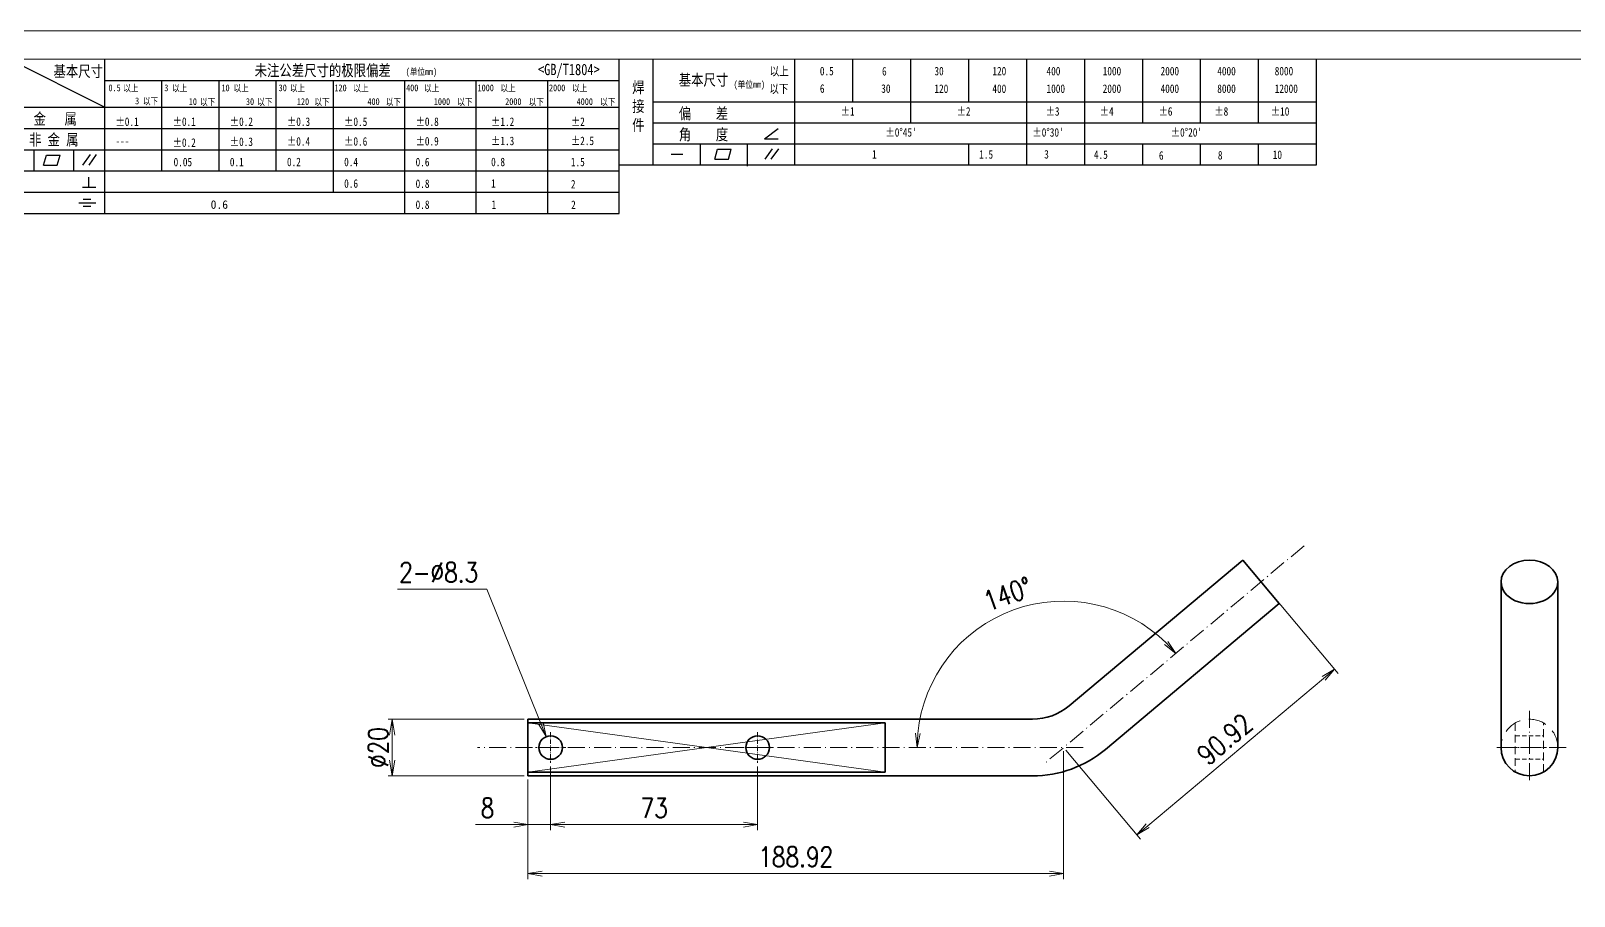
# Model space of a CAD drawing. Header units: millimetres. Extents: x 1333 to 78972, y -42879 to -5704.
# Drawn here: x 74416 to 74960, y -21510 to -21205 of the extents above; entities that cross this region are included whole.
import ezdxf

# ---------------------------------------------------------------- set-up
doc = ezdxf.new("R2010")
doc.units = ezdxf.units.MM
doc.header["$LTSCALE"] = 0.5
for name, pattern in [('AM_ISO02W050x2', [3.75, 3, -0.75]), ('AM_ISO08W050x2', [9, 6, -0.75, 1.5, -0.75]), ('DASHDOT', [18.5, 12, -3, 0.5, -3]), ('DASHED', [19.05, 12.7, -6.35])]:
    doc.linetypes.add(name, pattern=pattern)
for name, color, linetype, lineweight in [('中心线', 2, 'AM_ISO08W050x2', 18), ('图框', 7, 'Continuous', 18), ('标注线', 3, 'Continuous', 18), ('粗实线', 7, 'Continuous', 35), ('虚线', 1, 'AM_ISO02W050x2', 18)]:
    doc.layers.add(name, color=color, linetype=linetype, lineweight=lineweight)
doc.layers.add('图框文字', color=7, linetype='Continuous')
doc.layers.add('打印', color=7, linetype='Continuous', lineweight=15, plot=False)
doc.layers.add('打印-禁用', color=7, linetype='Continuous', lineweight=15, plot=False)
doc.styles.add('DIM', font='romans.shx', dxfattribs={"width": 0.8, "bigfont": 'bigfont.shx'})
doc.styles.add('国标', font='simfang.ttf', dxfattribs={"width": 0.8})
doc.dimstyles.new('XR 1-2', dxfattribs={"dimscale": 2, "dimtxt": 3.5, "dimasz": 2.5, "dimexe": 1, "dimexo": 0.625, "dimgap": 1.2, "dimtad": 1, "dimtoh": 1, "dimdsep": 46, "dimtxsty": 'DIM', "dimblk": 'OPEN', "dimcen": 0, "dimclrd": 8, "dimclre": 8, "dimclrt": 2, "dimazin": 2, "dimtfac": 0.5, "dimtmove": 0, "dimatfit": 3, "dimldrblk": 'OPEN', "dimfxl": 1, "dimtolj": 2, "dimlwd": 18, "dimlwe": 18, "dimarcsym": 0})
doc.dimstyles.new('XR 1-2$0', dxfattribs={"dimscale": 2, "dimtxt": 3.5, "dimasz": 2.5, "dimexe": 1, "dimexo": 0.625, "dimgap": 1.2, "dimtad": 1, "dimdsep": 46, "dimtxsty": 'DIM', "dimblk": 'OPEN', "dimcen": 0, "dimclrd": 8, "dimclre": 8, "dimclrt": 2, "dimazin": 2, "dimtfac": 0.5, "dimtmove": 0, "dimatfit": 3, "dimldrblk": 'OPEN', "dimfxl": 1, "dimtolj": 2, "dimlwd": 13, "dimlwe": 13, "dimarcsym": 0})
doc.dimstyles.new('XR 1-2$3', dxfattribs={"dimscale": 2, "dimtxt": 3.5, "dimasz": 2.5, "dimexe": 1, "dimexo": 0.625, "dimgap": 1.2, "dimtad": 1, "dimtoh": 1, "dimdsep": 46, "dimtxsty": 'DIM', "dimblk": 'OPEN', "dimcen": 0, "dimclrd": 8, "dimclre": 8, "dimclrt": 2, "dimazin": 2, "dimtfac": 0.5, "dimtofl": 0, "dimtmove": 0, "dimatfit": 3, "dimldrblk": 'OPEN', "dimfxl": 1, "dimtolj": 2, "dimlwd": 18, "dimlwe": 18, "dimarcsym": 0})

# ---------------------------------------------------------------- blocks, each defined once
blk = doc.blocks.new('GZDEH零件A3图框V01版')
at = {"layer": '图框', "linetype": 'Continuous'}
blk.add_line((3272.49, -1554.46), (2882.49, -1554.46), dxfattribs=at)
at = {"layer": '图框文字', "color": 9}
for p, q in [((2882.49, -1554.46), (2899.37, -1562.92)), ((2899.37, -1581.67), (2899.37, -1554.46)), ((2990.09, -1581.67), (2990.09, -1554.46)), ((2996.09, -1573.08), (2996.09, -1554.46)), ((3021.09, -1561.98), (3021.09, -1554.46)), ((3031.31, -1561.98), (3031.31, -1554.46)), ((3041.53, -1561.98), (3041.53, -1554.46)), ((3051.75, -1561.98), (3051.75, -1554.46)), ((3061.98, -1561.98), (3061.98, -1554.46)), ((3072.2, -1561.98), (3072.2, -1554.46)), ((3082.42, -1561.98), (3082.42, -1554.46)), ((3092.64, -1561.98), (3092.64, -1554.46)), ((3102.86, -1561.98), (3102.86, -1554.46)), ((3113.09, -1573.08), (3113.09, -1554.46)), ((2899.37, -1558.24), (2990.09, -1558.24)), ((2909.45, -1574.17), (2909.45, -1558.24)), ((2919.53, -1574.17), (2919.53, -1558.24)), ((2929.61, -1574.17), (2929.61, -1558.24)), ((2939.69, -1577.92), (2939.69, -1558.24)), ((2952.29, -1581.67), (2952.29, -1558.24)), ((2964.89, -1581.67), (2964.89, -1558.24)), ((2977.49, -1581.67), (2977.49, -1558.24)), ((2996.09, -1561.98), (3113.09, -1561.98)), ((3021.09, -1573.08), (3021.09, -1561.98)), ((3041.53, -1565.68), (3041.53, -1561.98)), ((3061.98, -1573.08), (3061.98, -1561.98)), ((3072.2, -1573.08), (3072.2, -1561.98)), ((3082.42, -1565.68), (3082.42, -1561.98)), ((3092.64, -1565.68), (3092.64, -1561.98)), ((3102.86, -1565.68), (3102.86, -1561.98)), ((2882.49, -1562.92), (2990.09, -1562.92)), ((2882.49, -1566.67), (2990.09, -1566.67)), ((2996.09, -1565.68), (3113.09, -1565.68)), ((3015.75, -1568.51), (3018.15, -1566.66)), ((2996.09, -1569.38), (3113.09, -1569.38)), ((3004.42, -1573.08), (3004.42, -1569.38)), ((3006.97, -1572.12), (3007.45, -1570.33)), ((3007.45, -1570.33), (3009.86, -1570.33)), ((3009.39, -1572.12), (3009.86, -1570.33)), ((3012.75, -1573.08), (3012.75, -1569.38)), ((3015.75, -1568.51), (3018.15, -1568.51)), ((3015.81, -1572.12), (3017.15, -1570.26)), ((3016.89, -1572.12), (3018.23, -1570.26)), ((3051.75, -1573.08), (3051.75, -1569.38)), ((3082.42, -1573.08), (3082.42, -1569.48)), ((3092.64, -1573.08), (3092.64, -1569.38)), ((3102.86, -1573.08), (3102.86, -1569.38)), ((2882.49, -1570.42), (2990.09, -1570.42)), ((2886.92, -1574.12), (2886.92, -1570.42)), ((2888.59, -1573.16), (2889.07, -1571.37)), ((2889.07, -1571.37), (2891.48, -1571.37)), ((2891, -1573.16), (2891.48, -1571.37)), ((2893.91, -1574.12), (2893.91, -1570.42)), ((2895.52, -1573.16), (2896.85, -1571.3)), ((2896.6, -1573.16), (2897.94, -1571.3)), ((2990.09, -1573.08), (3113.09, -1573.08)), ((2999.26, -1571.23), (3001.32, -1571.23)), ((3006.97, -1572.12), (3009.39, -1572.12)), ((3012.75, -1573.33), (3012.75, -1573.08)), ((2882.49, -1574.17), (2990.09, -1574.17)), ((2888.59, -1573.16), (2891, -1573.16)), ((2896.58, -1577.05), (2896.58, -1575.28)), ((2882.49, -1577.92), (2990.09, -1577.92)), ((2895.42, -1577.05), (2897.81, -1577.05)), ((2894.79, -1579.77), (2897.77, -1579.77)), ((2895.57, -1579.17), (2896.92, -1579.17)), ((2895.57, -1580.37), (2896.93, -1580.37)), ((2882.49, -1581.67), (2990.09, -1581.67))]:
    blk.add_line(p, q, dxfattribs=at)
at = {"layer": '打印-禁用', "linetype": 'Continuous'}
blk.add_line((3277.49, -1549.46), (2857.49, -1549.46), dxfattribs=at)
at = {"layer": '图框文字', "color": 9, "style": '国标', "width": 0.8}
for s, height, p in [('基本尺寸', 2, (2890.33, -1557.58)), ('未注公差尺寸的极限偏差', 2, (2925.81, -1557.44)), ('<GB/T1804>', 2, (2975.78, -1557.27)), ('以上', 1.5, (3016.64, -1557.33)), ('0.5', 1.5, (3025.49, -1557.3)), ('6', 1.5, (3036.45, -1557.34)), ('30', 1.5, (3045.69, -1557.31)), ('120', 1.5, (3055.91, -1557.31)), ('400', 1.5, (3065.46, -1557.31)), ('1000', 1.5, (3075.36, -1557.31)), ('2000', 1.5, (3085.57, -1557.31)), ('4000', 1.5, (3095.57, -1557.31)), ('8000', 1.5, (3105.7, -1557.31)), ('30', 1.2, (2930.04, -1560.11)), ('基本尺寸', 2, (3000.6, -1559.1)), ('以下', 1.5, (3016.58, -1560.43)), ('6', 1.5, (3025.49, -1560.38)), ('30', 1.5, (3036.31, -1560.39)), ('120', 1.5, (3045.69, -1560.41)), ('400', 1.5, (3055.91, -1560.41)), ('1000', 1.5, (3065.46, -1560.41)), ('2000', 1.5, (3075.36, -1560.41)), ('4000', 1.5, (3085.57, -1560.41)), ('8000', 1.5, (3095.57, -1560.41)), ('12000', 1.5, (3105.7, -1560.41)), ('金   属', 2, (2886.82, -1565.98)), ('±0.1', 1.5, (2901.27, -1566.23)), ('±0.1', 1.5, (2911.35, -1566.23)), ('±0.2', 1.5, (2921.43, -1566.23)), ('±0.3', 1.5, (2931.51, -1566.23)), ('±0.5', 1.5, (2941.59, -1566.23)), ('±0.8', 1.5, (2954.19, -1566.23)), ('±1.2', 1.5, (2967.51, -1566.23)), ('±2', 1.5, (2981.58, -1566.23)), ('偏    差', 2, (3000.6, -1565.04)), ('±1', 1.5, (3029.16, -1564.42)), ('±2', 1.5, (3049.61, -1564.42)), ('±3', 1.5, (3065.3, -1564.42)), ('±4', 1.5, (3074.85, -1564.42)), ('±6', 1.5, (3085.22, -1564.42)), ('±8', 1.5, (3095.06, -1564.42)), ('±10', 1.5, (3105.02, -1564.42)), ('非 金 属', 2, (2886.02, -1569.65)), ('角    度', 2, (3000.6, -1568.74)), ("±0%%D45'", 1.5, (3037.06, -1568.12)), ("±0%%D30'", 1.5, (3062.98, -1568.12)), ("±0%%D20'", 1.5, (3087.38, -1568.12)), ('---', 1.5, (2901.27, -1569.65)), ('±0.2', 1.5, (2911.35, -1569.92)), ('±0.3', 1.5, (2921.43, -1569.77)), ('±0.4', 1.5, (2931.51, -1569.71)), ('±0.6', 1.5, (2941.59, -1569.71)), ('±0.9', 1.5, (2954.19, -1569.68)), ('±1.3', 1.5, (2967.51, -1569.62)), ('±2.5', 1.5, (2981.58, -1569.61)), ('0.1', 1.5, (2921.43, -1573.34)), ('0.2', 1.5, (2931.51, -1573.33)), ('0.4', 1.5, (2941.59, -1573.33)), ('0.6', 1.5, (2954.19, -1573.35)), ('0.8', 1.5, (2967.51, -1573.33)), ('1.5', 1.5, (2981.58, -1573.34)), ('1', 1.5, (3034.69, -1571.98)), ('1.5', 1.5, (3053.59, -1572.01)), ('3', 1.5, (3065.05, -1571.98)), ('4.5', 1.5, (3073.82, -1572.05)), ('6', 1.5, (3085.28, -1572.19)), ('8', 1.5, (3095.68, -1572.15)), ('10', 1.5, (3105.36, -1572.06)), ('0.6', 1.5, (2941.59, -1577.14)), ('0.8', 1.5, (2954.19, -1577.17)), ('1', 1.5, (2967.51, -1577.12)), ('2', 1.5, (2981.58, -1577.26)), ('0.8', 1.5, (2954.19, -1580.87)), ('1', 1.5, (2967.59, -1580.86)), ('2', 1.5, (2981.62, -1580.89))]:
    blk.add_text(s, height=height, dxfattribs=at).set_placement(p)
at = {"layer": '图框文字', "color": 9, "lineweight": 15, "style": '国标', "width": 0.8}
for s, p in [('(单位mm)', (2952.44, -1557.27)), ('0.5', (2900.03, -1560.11)), ('以上', (2902.64, -1560.16)), ('3', (2909.88, -1560.11)), ('以上', (2911.25, -1560.16)), ('10', (2919.96, -1560.11)), ('以上', (2922.09, -1560.16)), ('以上', (2932.02, -1560.16)), ('120', (2939.88, -1560.11)), ('以上', (2943.21, -1560.16)), ('400', (2952.52, -1560.11)), ('以上', (2955.68, -1560.16)), ('1000', (2965.12, -1560.11)), ('以上', (2969.16, -1560.16)), ('2000', (2977.72, -1560.11)), ('以上', (2981.8, -1560.16)), ('(单位mm)', (3010.27, -1559.51)), ('3', (2904.73, -1562.41)), ('以下', (2906.1, -1562.46)), ('10', (2914.19, -1562.54)), ('以下', (2916.18, -1562.59)), ('30', (2924.27, -1562.54)), ('以下', (2926.26, -1562.59)), ('120', (2933.26, -1562.54)), ('以下', (2936.34, -1562.59)), ('400', (2945.7, -1562.54)), ('以下', (2948.94, -1562.59)), ('1000', (2957.41, -1562.54)), ('以下', (2961.54, -1562.59)), ('2000', (2969.99, -1562.54)), ('以下', (2974.14, -1562.59)), ('4000', (2982.59, -1562.54)), ('以下', (2986.74, -1562.59))]:
    blk.add_text(s, height=1.2, dxfattribs=at).set_placement(p)
at = {"layer": '图框文字', "color": 9, "lineweight": 13, "style": '国标'}
blk.add_text('0.6', height=1.5, dxfattribs=at).set_placement((2918.05, -1580.85))
at = {"layer": '图框文字', "color": 9, "style": '国标'}
for s, insert, char_height, width, attachment_point in [('焊\\P接\\P件', (2992.39, -1558.41), 2, 3.1877, 1), ('0.05', (2911.51, -1573.37), 1.5, 5.1982, 7)]:
    blk.add_mtext(s, dxfattribs=dict(at, insert=insert, char_height=char_height, width=width, attachment_point=attachment_point))
blk = doc.blocks.new('DEH A3')
at = {"layer": '图框'}
blk.add_blockref('GZDEH零件A3图框V01版', (-2857.49, 1846.46), dxfattribs=at)
blk = doc.blocks.new('_Open')
at = {"color": 0, "linetype": 'ByBlock', "lineweight": -2}
for p, q in [((-1, 0.167), (0, 0)), ((-1, -0.167), (0, 0)), ((0, 0), (-1, 0))]:
    blk.add_line(p, q, dxfattribs=at)
blk = doc.blocks.new('*D654')
at = {"layer": 'Defpoints', "color": 0}
for p in [(74591.3, -21467.94), (74599.3, -21463.33), (74591.3, -21485.15)]:
    blk.add_point(p, dxfattribs=at)
at = {"layer": '标注线', "color": 8, "lineweight": 13}
for p, q in [((74599.3, -21464.58), (74599.3, -21487.15)), ((74591.3, -21469.19), (74591.3, -21487.15)), ((74586.3, -21485.15), (74572.76, -21485.15)), ((74599.3, -21485.15), (74591.3, -21485.15)), ((74604.3, -21485.15), (74609.3, -21485.15))]:
    blk.add_line(p, q, dxfattribs=at)
at = {"layer": '标注线', "color": 8, "lineweight": 13, "xscale": 5, "yscale": 5, "zscale": 5}
blk.add_blockref('_Open', (74591.3, -21485.15), dxfattribs=at)
at = {"layer": '标注线', "color": 8, "lineweight": 13, "xscale": 5, "yscale": 5, "zscale": 5, "rotation": 180}
blk.add_blockref('_Open', (74599.3, -21485.15), dxfattribs=at)
at = {"layer": '标注线', "color": 2, "insert": (74577.03, -21479.25), "char_height": 7, "attachment_point": 5, "style": 'DIM'}
blk.add_mtext('\\A2;8', dxfattribs=at)
blk = doc.blocks.new('*D655')
at = {"layer": 'Defpoints', "color": 0}
for p in [(74599.3, -21463.33), (74672.3, -21463.33), (74672.3, -21485.15)]:
    blk.add_point(p, dxfattribs=at)
at = {"layer": '标注线', "color": 8, "lineweight": 13}
for p, q in [((74599.3, -21464.58), (74599.3, -21487.15)), ((74672.3, -21464.58), (74672.3, -21487.15)), ((74604.3, -21485.15), (74667.3, -21485.15))]:
    blk.add_line(p, q, dxfattribs=at)
at = {"layer": '标注线', "color": 8, "lineweight": 13, "xscale": 5, "yscale": 5, "zscale": 5, "rotation": 180}
blk.add_blockref('_Open', (74599.3, -21485.15), dxfattribs=at)
at = {"layer": '标注线', "color": 8, "lineweight": 13, "xscale": 5, "yscale": 5, "zscale": 5}
blk.add_blockref('_Open', (74672.3, -21485.15), dxfattribs=at)
at = {"layer": '标注线', "color": 2, "insert": (74635.8, -21479.25), "char_height": 7, "attachment_point": 5, "style": 'DIM'}
blk.add_mtext('\\A2;73', dxfattribs=at)
blk = doc.blocks.new('*D656')
at = {"layer": 'Defpoints', "color": 0}
for p in [(74543.41, -21447.94), (74591.3, -21447.94), (74591.3, -21467.94)]:
    blk.add_point(p, dxfattribs=at)
at = {"layer": '标注线', "color": 8, "lineweight": 13}
for p, q in [((74589.9, -21447.94), (74542.01, -21447.94)), ((74543.41, -21462.34), (74543.41, -21453.54)), ((74589.9, -21467.94), (74542.01, -21467.94))]:
    blk.add_line(p, q, dxfattribs=at)
at = {"layer": '标注线', "color": 8, "lineweight": 13, "xscale": 5.600000000000001, "yscale": 5.600000000000001, "zscale": 5.600000000000001}
for p, rotation in [((74543.41, -21447.94), 90), ((74543.41, -21467.94), 270)]:
    blk.add_blockref('_Open', p, dxfattribs=dict(at, rotation=rotation))
at = {"layer": '标注线', "color": 2, "insert": (74538.51, -21457.94), "char_height": 7, "attachment_point": 5, "rotation": 90, "style": 'DIM'}
blk.add_mtext('\\A2;%%c20', dxfattribs=at)
blk = doc.blocks.new('*D657')
at = {"layer": 'Defpoints', "color": 0}
for p in [(74780.21, -21457.94), (74591.3, -21467.94), (74780.21, -21502.43)]:
    blk.add_point(p, dxfattribs=at)
at = {"layer": '标注线', "color": 8, "lineweight": 13}
for p, q in [((74780.21, -21459.19), (74780.21, -21504.43)), ((74591.3, -21469.19), (74591.3, -21504.43)), ((74596.3, -21502.43), (74775.21, -21502.43))]:
    blk.add_line(p, q, dxfattribs=at)
at = {"layer": '标注线', "color": 8, "lineweight": 13, "xscale": 5, "yscale": 5, "zscale": 5, "rotation": 180}
blk.add_blockref('_Open', (74591.3, -21502.43), dxfattribs=at)
at = {"layer": '标注线', "color": 8, "lineweight": 13, "xscale": 5, "yscale": 5, "zscale": 5}
blk.add_blockref('_Open', (74780.21, -21502.43), dxfattribs=at)
at = {"layer": '标注线', "color": 2, "insert": (74685.75, -21496.53), "char_height": 7, "attachment_point": 5, "style": 'DIM'}
blk.add_mtext('\\A2;188.92', dxfattribs=at)
blk = doc.blocks.new('*D658')
at = {"layer": 'Defpoints', "color": 0}
for p in [(74849.86, -21399.5), (74875.73, -21430.33), (74780.21, -21457.94)]:
    blk.add_point(p, dxfattribs=at)
at = {"layer": '标注线', "color": 8, "lineweight": 13}
for p, q in [((74850.67, -21400.45), (74877.02, -21431.86)), ((74809.92, -21485.56), (74871.9, -21433.54)), ((74781.02, -21458.9), (74807.37, -21490.3))]:
    blk.add_line(p, q, dxfattribs=at)
at = {"layer": '标注线', "color": 8, "lineweight": 13, "xscale": 5, "yscale": 5, "zscale": 5}
for p, rotation in [((74875.73, -21430.33), 39.99999932012772), ((74806.09, -21488.77), 219.9999993201277)]:
    blk.add_blockref('_Open', p, dxfattribs=dict(at, rotation=rotation))
at = {"layer": '标注线', "color": 2, "insert": (74837.12, -21455.03), "char_height": 7, "attachment_point": 5, "rotation": 40, "style": 'DIM'}
blk.add_mtext('\\A2;90.92', dxfattribs=at)
blk = doc.blocks.new('*D659')
at = {"layer": 'Defpoints', "color": 0}
for p in [(74865.04, -21386.76), (74783.22, -21406.34), (74573.5, -21457.94), (74787.1, -21457.94), (74773.4, -21463.66)]:
    blk.add_point(p, dxfattribs=at)
at = {"layer": '标注线', "color": 8, "lineweight": 18}
blk.add_arc((74780.21, -21457.94), 51.68, 45.545, 174.455, dxfattribs=at)
at = {"layer": '标注线', "color": 8, "lineweight": 18, "xscale": 5, "yscale": 5, "zscale": 5}
for p, rotation in [((74819.81, -21424.72), 312.7725110608213), ((74728.53, -21457.94), 267.227488259311)]:
    blk.add_blockref('_Open', p, dxfattribs=dict(at, rotation=rotation))
at = {"layer": '标注线', "color": 2, "insert": (74760.52, -21403.83), "char_height": 7, "attachment_point": 5, "rotation": 20, "style": 'DIM'}
blk.add_mtext('\\A2;140°', dxfattribs=at)
blk = doc.blocks.new('*D660')
at = {"layer": 'Defpoints', "color": 0}
for p in [(74597.74, -21454.09), (74600.85, -21461.79)]:
    blk.add_point(p, dxfattribs=at)
at = {"layer": '标注线', "color": 8, "lineweight": 18}
for p, q in [((74545.29, -21402.03), (74576.76, -21402.03)), ((74576.76, -21402.03), (74595.87, -21449.45))]:
    blk.add_line(p, q, dxfattribs=at)
at = {"layer": '标注线', "color": 8, "lineweight": 18, "xscale": 5, "yscale": 5, "zscale": 5, "rotation": 291.9592152022083}
blk.add_blockref('_Open', (74597.74, -21454.09), dxfattribs=at)
at = {"layer": '标注线', "color": 2, "insert": (74559.82, -21396.13), "char_height": 7, "attachment_point": 5, "style": 'DIM'}
blk.add_mtext('\\A2;{\\Fromans,bigfont|c134;2-}∅8.3', dxfattribs=at)

msp = doc.modelspace()

# ---------------------------------------------------------------- linework, layer by layer
at = {"layer": '中心线', "linetype": 'DASHDOT'}
for p, q in [((74865.044, -21386.758), (74773.397, -21463.659)), ((74944.53, -21444.939), (74944.53, -21470.939)), ((74787.095, -21457.939), (74573.495, -21457.939)), ((74957.53, -21457.939), (74931.53, -21457.939))]:
    msp.add_line(p, q, dxfattribs=at)
at = {"layer": '中心线', "linetype": 'DASHDOT', "ltscale": 0.26975}
for p, q in [((74599.295, -21452.544), (74599.295, -21463.334)), ((74672.295, -21452.544), (74672.295, -21463.334)), ((74604.69, -21457.939), (74593.9, -21457.939)), ((74677.69, -21457.939), (74666.9, -21457.939))]:
    msp.add_line(p, q, dxfattribs=at)
at = {"layer": '中心线', "linetype": 'DASHDOT', "ltscale": 0.3}
msp.add_line((74938.53, -21457.939), (74950.53, -21457.939), dxfattribs=at)
at = {"layer": '打印'}
msp.add_lwpolyline([(74358.261, -21205.092), (75198.261, -21205.092), (75198.261, -21799.092), (74358.261, -21799.092)], close=True, dxfattribs=at)
at = {"layer": '标注线'}
for p, q in [((74591.295, -21449.278), (74717.295, -21466.599)), ((74717.295, -21449.278), (74591.295, -21466.599))]:
    msp.add_line(p, q, dxfattribs=at)
at = {"layer": '粗实线'}
for p, q in [((74843.435, -21391.836), (74782.151, -21443.259)), ((74843.435, -21391.836), (74856.29, -21407.157)), ((74934.53, -21399.497), (74934.53, -21450.92)), ((74954.53, -21399.497), (74954.53, -21450.92)), ((74856.29, -21407.157), (74795.007, -21458.58)), ((74769.295, -21447.939), (74591.295, -21447.939)), ((74717.295, -21449.278), (74591.295, -21449.278)), ((74717.295, -21466.599), (74591.295, -21466.599)), ((74739.295, -21467.939), (74591.295, -21467.939)), ((74769.295, -21467.939), (74739.295, -21467.939))]:
    msp.add_line(p, q, dxfattribs=at)
at = {"layer": '粗实线', "ltscale": 0.033494}
for p, q in [((74591.295, -21447.939), (74591.295, -21449.278)), ((74591.295, -21466.599), (74591.295, -21467.939))]:
    msp.add_line(p, q, dxfattribs=at)
at = {"layer": '粗实线', "ltscale": 0.433013}
msp.add_line((74591.295, -21466.599), (74591.295, -21449.278), dxfattribs=at)
at = {"layer": '粗实线', "ltscale": 0.216506}
for p, q in [((74717.295, -21449.278), (74717.295, -21457.939)), ((74717.295, -21457.939), (74717.295, -21466.599))]:
    msp.add_line(p, q, dxfattribs=at)
at = {"layer": '粗实线', "ltscale": 0.175467}
for p, q in [((74934.53, -21457.939), (74934.53, -21450.92)), ((74954.53, -21457.939), (74954.53, -21450.92))]:
    msp.add_line(p, q, dxfattribs=at)
at = {"layer": '粗实线'}
for centre in [(74599.295, -21457.939), (74672.295, -21457.939)]:
    msp.add_circle(centre, 4.15, dxfattribs=at)
for centre, radius, start, end in [((74769.295, -21427.939), 20, 270, 310), ((74769.295, -21427.939), 40, 270, 310), ((74944.53, -21457.939), 10, 180, 0)]:
    msp.add_arc(centre, radius, start, end, dxfattribs=at)
for start_param, end_param in [(4.712389, 6.2831853), (3.1415927, 4.712389), (0, 3.1415927)]:
    msp.add_ellipse((74944.53, -21399.497), major_axis=(-10, 0), ratio=0.7660444, start_param=start_param, end_param=end_param, dxfattribs=at)
at = {"layer": '虚线', "linetype": 'DASHED'}
for p, q in [((74717.295, -21449.278), (74591.295, -21449.278)), ((74717.295, -21466.599), (74591.295, -21466.599))]:
    msp.add_line(p, q, dxfattribs=at)
at = {"layer": '虚线', "linetype": 'DASHED', "ltscale": 0.433013}
for p, q in [((74939.53, -21449.278), (74939.53, -21466.599)), ((74949.53, -21466.599), (74949.53, -21449.278))]:
    msp.add_line(p, q, dxfattribs=at)
at = {"layer": '虚线', "linetype": 'DASHED', "ltscale": 0.25}
for p, q in [((74939.53, -21453.789), (74949.53, -21453.789)), ((74939.53, -21453.789), (74949.53, -21453.789)), ((74939.53, -21462.089), (74949.53, -21462.089)), ((74939.53, -21462.089), (74949.53, -21462.089))]:
    msp.add_line(p, q, dxfattribs=at)
at = {"layer": '虚线', "linetype": 'DASHED'}
msp.add_arc((74944.53, -21457.939), 10, 0, 180, dxfattribs=at)

# ---------------------------------------------------------------- block references
at = {"layer": '图框', "xscale": 2, "yscale": 2, "zscale": 2}
msp.add_blockref('DEH A3', (74358.261, -21799.092), dxfattribs=at)

# ---------------------------------------------------------------- dimensions: what is measured, and where the dimension line sits
at = {"layer": '标注线'}
dim = msp.add_angular_dim_2l(base=(74783.22, -21406.342), line1=((74865.044, -21386.758), (74773.397, -21463.659)), line2=((74787.095, -21457.939), (74573.495, -21457.939)), dimstyle='XR 1-2', dxfattribs=at)
dim.commit()
dim.dimension.update_dxf_attribs({"geometry": '*D659', "text_midpoint": (74760.519, -21403.827)})
dim = msp.add_diameter_dim_2p(p1=(74600.847, -21461.787), p2=(74597.743, -21454.09), text='{\\Fromans,bigfont|c134;2-}<>', dimstyle='XR 1-2$3', dxfattribs=at)
dim.commit()
dim.dimension.update_dxf_attribs({"geometry": '*D660', "text_midpoint": (74559.822, -21402.035), "dimtype": 163})
dim = msp.add_aligned_dim(p1=(74780.214, -21457.939), p2=(74849.862, -21399.497), distance=-40.25, dimstyle='XR 1-2$0', dxfattribs=at)
dim.commit()
dim.dimension.update_dxf_attribs({"geometry": '*D658', "text_midpoint": (74837.118, -21455.031)})
dim = msp.add_linear_dim(base=(74543.409, -21447.939), p1=(74591.295, -21467.939), p2=(74591.295, -21447.939), angle=90, text='%%c<>', dimstyle='XR 1-2$0', override={"dimasz": 2.8, "dimexe": 0.69965, "dimexo": 0.69965, "dimgap": 0.69965}, dxfattribs=at)
dim.commit()
dim.dimension.update_dxf_attribs({"geometry": '*D656', "text_midpoint": (74538.509, -21457.939)})
for base, p1, p2, picture, middle in [((74780.214, -21502.43), (74591.295, -21467.939), (74780.214, -21457.939), '*D657', (74685.755, -21496.53)), ((74591.295, -21485.147), (74599.295, -21463.334), (74591.295, -21467.939), '*D654', (74577.029, -21479.247)), ((74672.295, -21485.147), (74599.295, -21463.334), (74672.295, -21463.334), '*D655', (74635.795, -21479.247))]:
    dim = msp.add_linear_dim(base=base, p1=p1, p2=p2, dimstyle='XR 1-2$0', dxfattribs=at)
    dim.commit()
    dim.dimension.update_dxf_attribs({"geometry": picture, "text_midpoint": middle})

doc.saveas('drawing.dxf')
